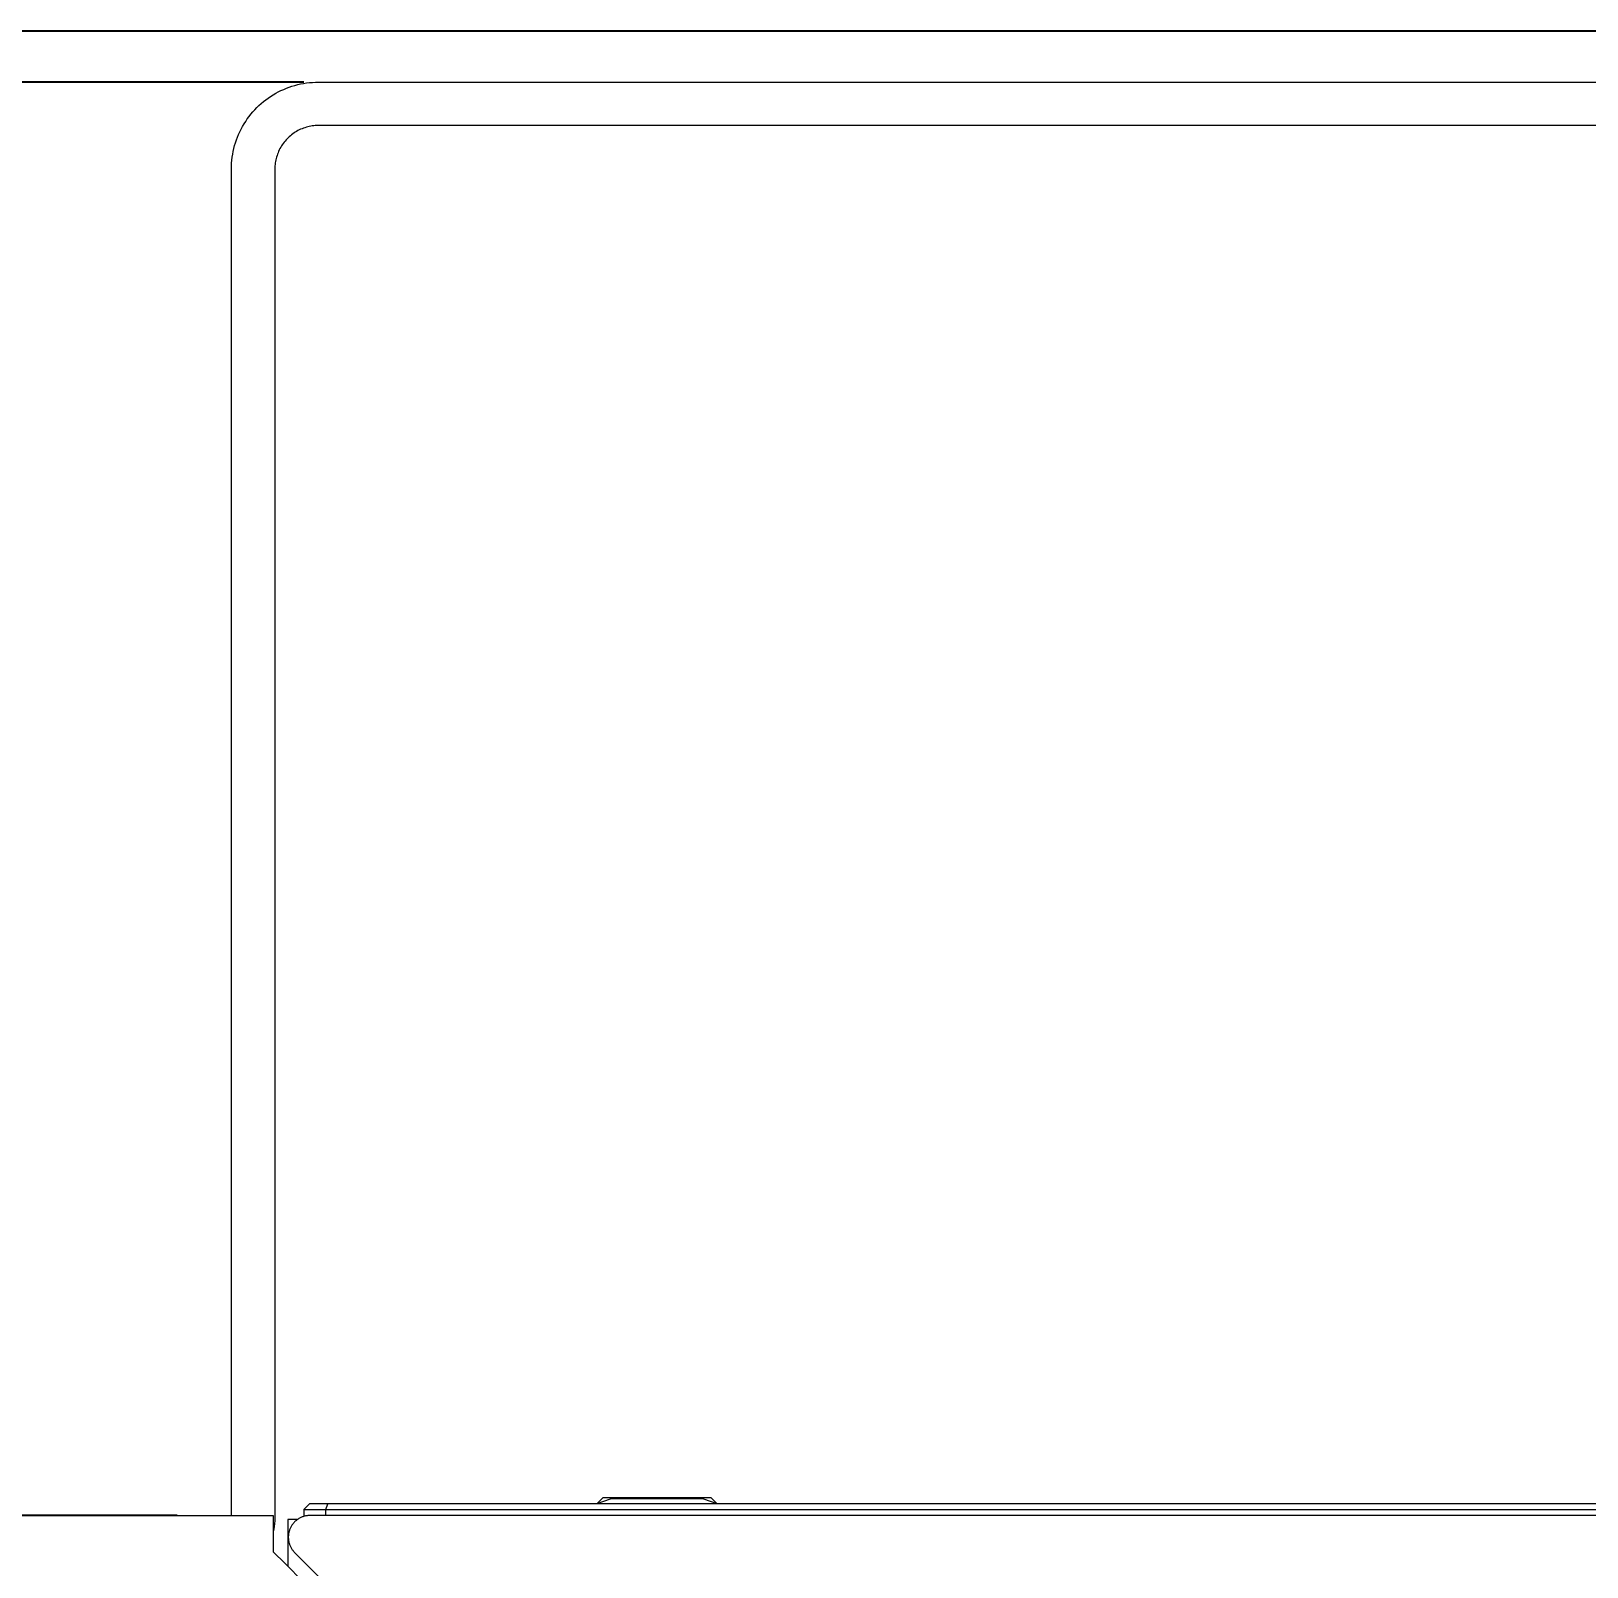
# Model space of a CAD drawing. Header units: millimetres. Extents: x -208 to 4974, y -28 to 3137.
# Drawn here: x 208 to 494.5, y 2854.3 to 3137.1 of the extents above; entities that cross this region are included whole.
import ezdxf

# ---------------------------------------------------------------- set-up
doc = ezdxf.new("R2010")
doc.units = ezdxf.units.MM
doc.layers.add('ZANO_R', color=7, linetype='Continuous', lineweight=0)
doc.layers.add('ZANO_W', color=1, linetype='Continuous', lineweight=0)
doc.styles.add('Arial', font='arial.ttf')
doc.styles.get("Standard").update_dxf_attribs({"font": 'ARIALUNI.TTF'})
doc.dimstyles.new('pl i ang', dxfattribs={"dimtxt": 50, "dimasz": 50, "dimexe": 1.25, "dimexo": 0.625, "dimgap": 10, "dimtad": 1, "dimtoh": 1, "dimtxsty": 'Standard', "dimcen": 2.5, "dimclrd": 1, "dimclre": 1, "dimclrt": 1, "dimadec": 0, "dimazin": 0, "dimtfac": 1, "dimtmove": 0, "dimatfit": 3, "dimfxl": 1, "dimarcsym": 1})

# ---------------------------------------------------------------- blocks, each defined once
blk = doc.blocks.new('*D504')
at = {"layer": 'ZANO_W', "color": 1, "lineweight": -2}
for p, q in [((532.14, 3137.14), (-161.35, 3137.14)), ((-151.35, 3097.14), (-151.35, 2453.74)), ((105.38, 2413.74), (-161.35, 2413.74))]:
    blk.add_line(p, q, dxfattribs=at)
at = {"layer": 'ZANO_W', "color": 1}
for points in [[(-144.69, 3097.14), (-158.02, 3097.14), (-151.35, 3137.14)], [(-158.02, 2453.74), (-144.69, 2453.74), (-151.35, 2413.74)]]:
    blk.add_solid(points, dxfattribs=at)
at = {"layer": 'ZANO_W', "color": 1, "insert": (-181.79, 2775.44), "char_height": 40, "attachment_point": 5, "rotation": 90, "style": 'Arial'}
blk.add_mtext('723', dxfattribs=at)
blk = doc.blocks.new('*D505')
at = {"layer": 'ZANO_W', "color": 1, "lineweight": -2}
for p, q in [((258.24, 3127.74), (40.99, 3127.74)), ((50.99, 3087.74), (50.99, 2903.74)), ((234.92, 2863.74), (40.99, 2863.74))]:
    blk.add_line(p, q, dxfattribs=at)
at = {"layer": 'ZANO_W', "color": 1}
for points in [[(57.65, 3087.74), (44.32, 3087.74), (50.99, 3127.74)], [(44.32, 2903.74), (57.65, 2903.74), (50.99, 2863.74)]]:
    blk.add_solid(points, dxfattribs=at)
at = {"layer": 'ZANO_W', "color": 1, "insert": (20.56, 2995.74), "char_height": 40, "attachment_point": 5, "rotation": 90, "style": 'Arial'}
blk.add_mtext('264', dxfattribs=at)

msp = doc.modelspace()

# ---------------------------------------------------------------- linework, layer by layer
at = {"layer": 'ZANO_R'}
for p, q in [((252.61, 3125.41), (253.08, 3125.68)), ((253.08, 3125.68), (253.56, 3125.94)), ((253.56, 3125.94), (254.05, 3126.19)), ((254.05, 3126.19), (254.55, 3126.41)), ((254.55, 3126.41), (255.05, 3126.62)), ((255.05, 3126.62), (255.57, 3126.81)), ((255.57, 3126.81), (256.08, 3126.99)), ((256.08, 3126.99), (256.61, 3127.14)), ((256.61, 3127.14), (257.14, 3127.28)), ((257.14, 3127.28), (257.67, 3127.4)), ((257.67, 3127.4), (258.21, 3127.5)), ((258.21, 3127.5), (258.75, 3127.59)), ((258.75, 3127.59), (259.29, 3127.65)), ((259.29, 3127.65), (259.83, 3127.7)), ((259.83, 3127.7), (260.38, 3127.73)), ((260.38, 3127.73), (260.92, 3127.74)), ((260.92, 3127.74), (580.94, 3127.74)), ((249.23, 3122.66), (249.61, 3123.05)), ((249.61, 3123.05), (250, 3123.43)), ((250, 3123.43), (250.41, 3123.8)), ((250.41, 3123.8), (250.83, 3124.15)), ((250.83, 3124.15), (251.26, 3124.49)), ((251.26, 3124.49), (251.7, 3124.81)), ((251.7, 3124.81), (252.15, 3125.12)), ((252.15, 3125.12), (252.61, 3125.41)), ((246.98, 3119.58), (247.25, 3120.05)), ((247.25, 3120.05), (247.55, 3120.51)), ((247.55, 3120.51), (247.85, 3120.96)), ((247.85, 3120.96), (248.18, 3121.41)), ((248.18, 3121.41), (248.51, 3121.84)), ((248.51, 3121.84), (248.86, 3122.25)), ((248.86, 3122.25), (249.23, 3122.66)), ((245.67, 3116.58), (245.85, 3117.1)), ((245.85, 3117.1), (246.04, 3117.61)), ((246.04, 3117.61), (246.25, 3118.11)), ((246.25, 3118.11), (246.47, 3118.61)), ((246.47, 3118.61), (246.72, 3119.1)), ((246.72, 3119.1), (246.98, 3119.58)), ((254.98, 3117.09), (254.8, 3116.88)), ((255.17, 3117.29), (254.98, 3117.09)), ((255.37, 3117.49), (255.17, 3117.29)), ((255.57, 3117.68), (255.37, 3117.49)), ((255.78, 3117.87), (255.57, 3117.68)), ((256, 3118.04), (255.78, 3117.87)), ((256.22, 3118.21), (256, 3118.04)), ((256.45, 3118.37), (256.22, 3118.21)), ((256.68, 3118.52), (256.45, 3118.37)), ((256.92, 3118.67), (256.68, 3118.52)), ((257.17, 3118.8), (256.92, 3118.67)), ((257.42, 3118.93), (257.17, 3118.8)), ((257.67, 3119.05), (257.42, 3118.93)), ((257.93, 3119.16), (257.67, 3119.05)), ((258.19, 3119.26), (257.93, 3119.16)), ((258.45, 3119.35), (258.19, 3119.26)), ((258.72, 3119.43), (258.45, 3119.35)), ((258.99, 3119.5), (258.72, 3119.43)), ((259.26, 3119.56), (258.99, 3119.5)), ((259.53, 3119.62), (259.26, 3119.56)), ((259.81, 3119.66), (259.53, 3119.62)), ((260.09, 3119.69), (259.81, 3119.66)), ((260.37, 3119.72), (260.09, 3119.69)), ((260.64, 3119.73), (260.37, 3119.72)), ((260.92, 3119.74), (260.64, 3119.73)), ((580.94, 3119.74), (260.92, 3119.74)), ((245.07, 3113.92), (245.16, 3114.46)), ((245.16, 3114.46), (245.26, 3114.99)), ((245.26, 3114.99), (245.38, 3115.53)), ((245.38, 3115.53), (245.52, 3116.05)), ((245.52, 3116.05), (245.67, 3116.58)), ((253.32, 3114.21), (253.23, 3113.94)), ((253.41, 3114.47), (253.32, 3114.21)), ((253.51, 3114.73), (253.41, 3114.47)), ((253.62, 3114.99), (253.51, 3114.73)), ((253.73, 3115.24), (253.62, 3114.99)), ((253.86, 3115.49), (253.73, 3115.24)), ((254, 3115.74), (253.86, 3115.49)), ((254.14, 3115.98), (254, 3115.74)), ((254.29, 3116.21), (254.14, 3115.98)), ((254.45, 3116.44), (254.29, 3116.21)), ((254.62, 3116.66), (254.45, 3116.44)), ((254.8, 3116.88), (254.62, 3116.66)), ((244.92, 3111.74), (244.93, 3112.28)), ((244.92, 2863.74), (244.92, 3111.74)), ((244.93, 3112.28), (244.96, 3112.83)), ((244.96, 3112.83), (245.01, 3113.37)), ((245.01, 3113.37), (245.07, 3113.92)), ((252.93, 3112.02), (252.92, 3111.74)), ((252.92, 3111.74), (252.92, 2863.74)), ((252.94, 3112.3), (252.93, 3112.02)), ((252.97, 3112.57), (252.94, 3112.3)), ((253, 3112.85), (252.97, 3112.57)), ((253.05, 3113.13), (253, 3112.85)), ((253.1, 3113.4), (253.05, 3113.13)), ((253.16, 3113.67), (253.1, 3113.4)), ((253.23, 3113.94), (253.16, 3113.67)), ((259.29, 2865.86), (258.29, 2864.86)), ((262.7, 2865.86), (259.29, 2865.86)), ((262.29, 2864.86), (262.7, 2865.86)), ((2743.87, 2865.86), (262.7, 2865.86)), ((312.29, 2865.97), (314.74, 2866.81)), ((312.29, 2865.97), (334.29, 2865.97)), ((312.29, 2865.86), (312.29, 2865.97)), ((312.31, 2865.98), (313.29, 2866.96)), ((333.29, 2866.96), (313.29, 2866.96)), ((331.83, 2866.81), (314.74, 2866.81)), ((331.83, 2866.81), (334.29, 2865.97)), ((333.29, 2866.96), (334.27, 2865.98)), ((334.29, 2865.97), (334.29, 2865.86)), ((167.72, 2863.74), (252.64, 2863.74)), ((252.64, 2863.74), (252.64, 2857.06)), ((252.85, 2862.23), (252.8, 2861.73)), ((252.89, 2862.73), (252.85, 2862.23)), ((252.92, 2863.24), (252.89, 2862.73)), ((252.92, 2863.74), (252.92, 2863.24)), ((255.29, 2863), (255.29, 2854.4)), ((257.08, 2863), (255.29, 2863)), ((256.21, 2862.15), (256.13, 2862.04)), ((256.21, 2862.15), (256.13, 2862.04)), ((256.3, 2862.26), (256.21, 2862.15)), ((256.3, 2862.26), (256.21, 2862.15)), ((256.39, 2862.37), (256.3, 2862.26)), ((256.39, 2862.37), (256.3, 2862.26)), ((256.48, 2862.47), (256.39, 2862.37)), ((256.48, 2862.47), (256.39, 2862.37)), ((256.57, 2862.57), (256.48, 2862.47)), ((256.57, 2862.57), (256.48, 2862.47)), ((256.67, 2862.66), (256.57, 2862.57)), ((256.67, 2862.66), (256.57, 2862.57)), ((256.77, 2862.75), (256.67, 2862.66)), ((256.77, 2862.75), (256.67, 2862.66)), ((256.88, 2862.84), (256.77, 2862.75)), ((256.88, 2862.84), (256.77, 2862.75)), ((256.98, 2862.92), (256.88, 2862.84)), ((256.98, 2862.92), (256.88, 2862.84)), ((257.09, 2863.01), (256.98, 2862.92)), ((257.09, 2863.01), (256.98, 2862.92)), ((257.21, 2863.08), (257.09, 2863.01)), ((257.21, 2863.08), (257.09, 2863.01)), ((257.32, 2863.16), (257.21, 2863.08)), ((257.32, 2863.16), (257.21, 2863.08)), ((257.44, 2863.22), (257.32, 2863.16)), ((257.44, 2863.22), (257.32, 2863.16)), ((257.56, 2863.29), (257.44, 2863.22)), ((257.56, 2863.29), (257.44, 2863.22)), ((257.68, 2863.35), (257.56, 2863.29)), ((257.68, 2863.35), (257.56, 2863.29)), ((257.81, 2863.41), (257.68, 2863.35)), ((257.81, 2863.41), (257.68, 2863.35)), ((257.93, 2863.46), (257.81, 2863.41)), ((257.93, 2863.46), (257.81, 2863.41)), ((258.06, 2863.51), (257.93, 2863.46)), ((258.06, 2863.51), (257.93, 2863.46)), ((258.19, 2863.55), (258.06, 2863.51)), ((258.19, 2863.55), (258.06, 2863.51)), ((258.32, 2863.59), (258.19, 2863.55)), ((258.32, 2863.59), (258.19, 2863.55)), ((258.29, 2864.86), (262.29, 2864.86)), ((258.29, 2864.86), (258.29, 2863.58)), ((258.45, 2863.62), (258.32, 2863.59)), ((258.45, 2863.62), (258.32, 2863.59)), ((258.59, 2863.65), (258.45, 2863.62)), ((258.59, 2863.65), (258.45, 2863.62)), ((258.72, 2863.68), (258.59, 2863.65)), ((258.72, 2863.68), (258.59, 2863.65)), ((258.86, 2863.7), (258.72, 2863.68)), ((258.86, 2863.7), (258.72, 2863.68)), ((258.99, 2863.72), (258.86, 2863.7)), ((258.99, 2863.72), (258.86, 2863.7)), ((259.13, 2863.73), (258.99, 2863.72)), ((259.13, 2863.73), (258.99, 2863.72)), ((259.26, 2863.74), (259.13, 2863.73)), ((259.26, 2863.74), (259.13, 2863.73)), ((259.4, 2863.74), (259.26, 2863.74)), ((259.4, 2863.74), (259.26, 2863.74)), ((2750.09, 2863.74), (259.4, 2863.74)), ((262.29, 2864.86), (2744.29, 2864.86)), ((262.29, 2863.74), (262.29, 2864.86)), ((252.73, 2861.24), (252.64, 2860.74)), ((252.8, 2861.73), (252.73, 2861.24)), ((255.41, 2860.01), (255.4, 2859.87)), ((255.41, 2860.01), (255.4, 2859.87)), ((255.4, 2859.87), (255.4, 2859.74)), ((255.4, 2859.87), (255.4, 2859.74)), ((255.4, 2859.74), (255.4, 2859.6)), ((255.4, 2859.6), (255.41, 2859.46)), ((255.42, 2860.15), (255.41, 2860.01)), ((255.42, 2860.15), (255.41, 2860.01)), ((255.41, 2859.46), (255.42, 2859.33)), ((255.44, 2860.28), (255.42, 2860.15)), ((255.44, 2860.28), (255.42, 2860.15)), ((255.42, 2859.33), (255.44, 2859.19)), ((255.46, 2860.42), (255.44, 2860.28)), ((255.46, 2860.42), (255.44, 2860.28)), ((255.48, 2860.55), (255.46, 2860.42)), ((255.48, 2860.55), (255.46, 2860.42)), ((255.51, 2860.68), (255.48, 2860.55)), ((255.51, 2860.68), (255.48, 2860.55)), ((255.55, 2860.82), (255.51, 2860.68)), ((255.55, 2860.82), (255.51, 2860.68)), ((255.59, 2860.95), (255.55, 2860.82)), ((255.59, 2860.95), (255.55, 2860.82)), ((255.63, 2861.08), (255.59, 2860.95)), ((255.63, 2861.08), (255.59, 2860.95)), ((255.68, 2861.21), (255.63, 2861.08)), ((255.68, 2861.21), (255.63, 2861.08)), ((255.73, 2861.33), (255.68, 2861.21)), ((255.73, 2861.33), (255.68, 2861.21)), ((255.79, 2861.46), (255.73, 2861.33)), ((255.79, 2861.46), (255.73, 2861.33)), ((255.85, 2861.58), (255.79, 2861.46)), ((255.85, 2861.58), (255.79, 2861.46)), ((255.91, 2861.7), (255.85, 2861.58)), ((255.91, 2861.7), (255.85, 2861.58)), ((255.98, 2861.82), (255.91, 2861.7)), ((255.98, 2861.82), (255.91, 2861.7)), ((256.06, 2861.93), (255.98, 2861.82)), ((256.06, 2861.93), (255.98, 2861.82)), ((256.13, 2862.04), (256.06, 2861.93)), ((256.13, 2862.04), (256.06, 2861.93)), ((254.81, 2854.87), (252.64, 2857.06)), ((255.44, 2859.19), (255.46, 2859.06)), ((255.46, 2859.06), (255.48, 2858.92)), ((255.48, 2858.92), (255.51, 2858.79)), ((255.51, 2858.79), (255.55, 2858.66)), ((255.55, 2858.66), (255.59, 2858.53)), ((255.59, 2858.53), (255.63, 2858.4)), ((255.63, 2858.4), (255.68, 2858.27)), ((255.68, 2858.27), (255.73, 2858.14)), ((255.73, 2858.14), (255.79, 2858.02)), ((255.79, 2858.02), (255.85, 2857.9)), ((255.85, 2857.9), (255.91, 2857.78)), ((255.91, 2857.78), (255.98, 2857.66)), ((255.98, 2857.66), (256.06, 2857.54)), ((256.06, 2857.54), (256.13, 2857.43)), ((256.13, 2857.43), (256.21, 2857.32)), ((256.21, 2857.32), (256.3, 2857.21)), ((256.3, 2857.21), (256.39, 2857.11)), ((256.39, 2857.11), (256.48, 2857.01)), ((256.48, 2857.01), (256.57, 2856.91)), ((368.57, 2744.91), (256.57, 2856.91)), ((357.7, 2750.93), (254.81, 2854.87)), ((255.3, 2854.38), (255.29, 2854.4)), ((255.29, 2854.39), (255.29, 2854.4))]:
    msp.add_line(p, q, dxfattribs=at)

# ---------------------------------------------------------------- dimensions: what is measured, and where the dimension line sits
at = {"layer": 'ZANO_W'}
for base, p1, p2, picture, middle in [((-151.35, 2413.74), (542.14, 3137.14), (115.38, 2413.74), '*D504', (-181.79, 2775.44)), ((50.99, 2863.74), (268.24, 3127.74), (244.92, 2863.74), '*D505', (20.56, 2995.74))]:
    dim = msp.add_linear_dim(base=base, p1=p1, p2=p2, angle=90, dimstyle='pl i ang', override={"dimtxt": 40, "dimasz": 40, "dimexe": 10, "dimexo": 10, "dimtoh": 0, "dimdec": 0, "dimtxsty": 'Arial', "dimtdec": 0, "dimtmove": 1}, dxfattribs=at)
    dim.commit()
    dim.dimension.update_dxf_attribs({"geometry": picture, "text_midpoint": middle})

doc.saveas('drawing.dxf')
